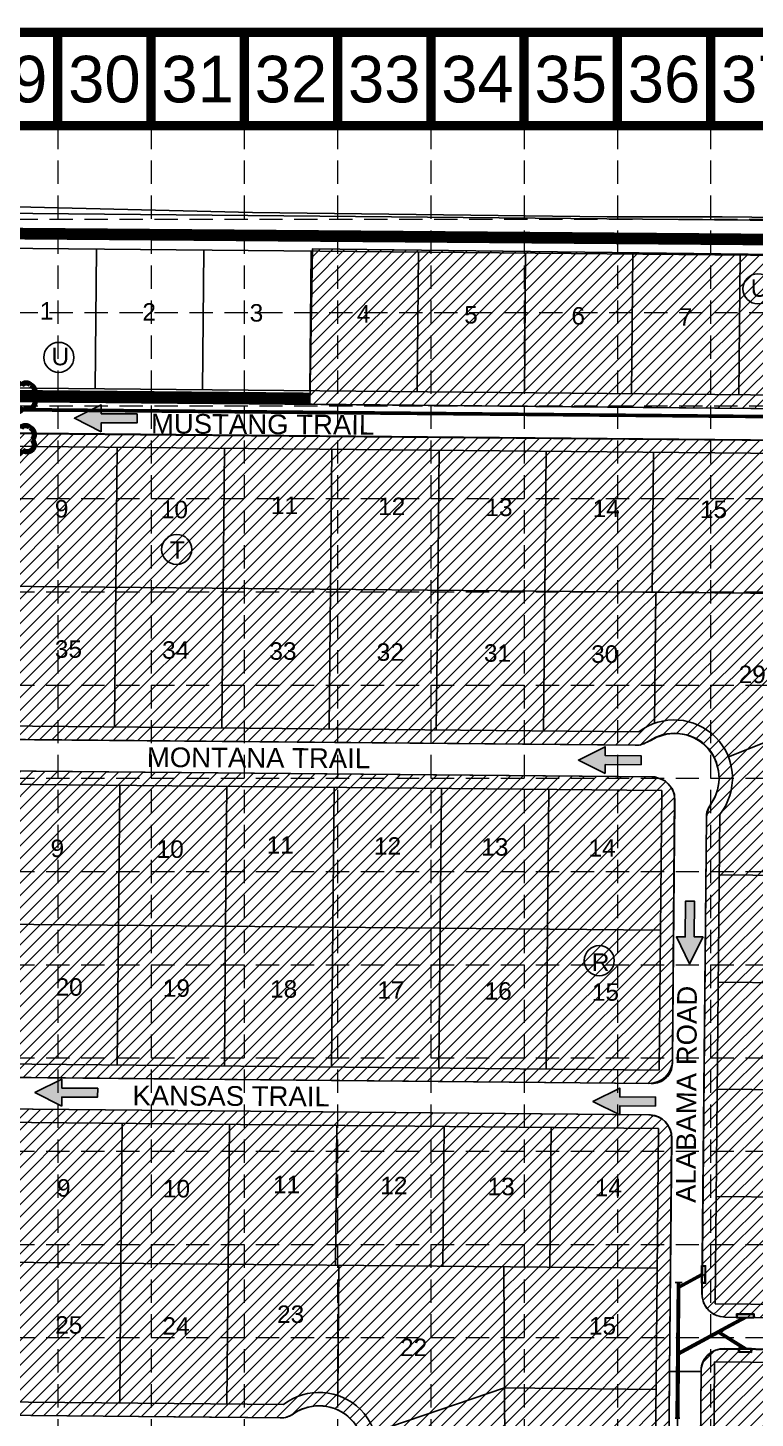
# Model space of a CAD drawing. Header units: feet. Extents: x 715 to 5843, y 11803 to 15011.
# Drawn here: x 3094 to 3718, y 13818 to 15011 of the extents above; entities that cross this region are included whole.
import ezdxf
from ezdxf.enums import TextEntityAlignment as Align

# ---------------------------------------------------------------- set-up
doc = ezdxf.new("R2010")
doc.units = ezdxf.units.FT
doc.header["$LTSCALE"] = 20
doc.header["$MEASUREMENT"] = 0
for name, pattern in [('DASHED', [1.1, 0.85, -0.25]), ('HIDDEN', [0.375, 0.25, -0.125]), ('PHANTOM', [2.5, 1.25, -0.25, 0.25, -0.25, 0.25, -0.25]), ('PROPERTY', [2.6, 2, -0.15, 0.1, -0.1, 0.1, -0.15])]:
    doc.linetypes.add(name, pattern=pattern)
doc.layers.get('0').update_dxf_attribs({"linetype": 'CONTINUOUS'})
for name, color, linetype in [('ARROWS', 252, 'CONTINUOUS'), ('BASE', 7, 'CONTINUOUS'), ('BLOCKNO', 3, 'CONTINUOUS'), ('BOUNDARY', 6, 'PHANTOM'), ('EROSION BLANKET', 84, 'CONTINUOUS'), ('EXCURB', 1, 'CONTINUOUS'), ('EXESMT', 2, 'HIDDEN'), ('FUTLOTNUMBER', 1, 'CONTINUOUS'), ('GRID', 254, 'HIDDEN'), ('LEGEND', 7, 'CONTINUOUS'), ('LIMITS OF DISTURBANCE', 1, 'DASHED'), ('LL', 2, 'PROPERTY'), ('LOTNO', 2, 'CONTINUOUS'), ('PROPCURB', 3, 'CONTINUOUS'), ('PROPROW', 4, 'PHANTOM'), ('ROAD', 2, 'CONTINUOUS'), ('SODDED LOT', 2, 'CONTINUOUS'), ('STNAME', 4, 'CONTINUOUS'), ('STORM', 5, 'CONTINUOUS')]:
    doc.layers.add(name, color=color, linetype=linetype)
doc.styles.get("Standard").update_dxf_attribs({"font": 'ARIAL.TTF'})

# ---------------------------------------------------------------- blocks, each defined once
blk = doc.blocks.new('STA')
blk.add_line((0, -0.49), (0, 0.49))
blk = doc.blocks.new('arrow')
blk.add_lwpolyline([(-67, -25.4), (-59.3, -25.4), (-59.6, -56.1), (-51.9, -56.2), (-51.6, -25.5), (-44, -25.5), (-55.3, -2.4), (-67, -25.4)], close=True)
at = {"color": 254}
for points in [[(-44, -25.5), (-67, -25.4), (-55.3, -2.4), (-67, -25.4)], [(-59.6, -56.1), (-51.9, -56.2), (-59.3, -25.4), (-51.6, -25.5)]]:
    blk.add_solid(points, dxfattribs=at)

msp = doc.modelspace()

# ---------------------------------------------------------------- hatches: boundary and pattern name
at = {"layer": 'SODDED LOT'}
h = msp.add_hatch(dxfattribs=at)
h.set_pattern_fill('ANSI31', color=256, scale=60, style=0)
edge = h.paths.add_edge_path()
edge.add_line((3335.8, 14687.9), (3337.9, 14821.3))
edge.add_line((3337.9, 14821.3), (4108.9, 14812))
edge.add_line((4108.9, 14812), (4106.8, 14620.9))
edge.add_arc((4285.1, 14619), 178.3, 179.3831, 210.8574)
edge.add_line((4132, 14527.5), (3998.1, 14437.5))
edge.add_line((3998.1, 14437.5), (3991.5, 14447.7))
edge.add_arc((4234.2, 14604.8), 289.1, 175.8488, 212.9153, ccw=False)
edge.add_line((3945.9, 14625.7), (3953.1, 14638.3))
edge.add_arc((3919.9, 14657.3), 38.3, 330.2456, 498.5829)
edge.add_line((3891.2, 14682.6), (3337.6, 14688))
edge.add_line((3337.6, 14688), (3335.8, 14687.9))
h = msp.add_hatch(dxfattribs=at)
h.set_pattern_fill('ANSI31', color=256, scale=60, style=0)
edge = h.paths.add_edge_path()
edge.add_line((3672.1, 13922.5), (3675.8, 14334.5))
edge.add_line((3675.8, 14334.5), (3677.6, 14341.1))
edge.add_line((3677.6, 14341.1), (3680.5, 14346.2))
edge.add_arc((3647.5, 14367.4), 39.2, 327.2409, 411.1692)
edge.add_arc((3649, 14365.9), 39.5, 54.2725, 121.9994)
edge.add_line((3628.1, 14399.4), (3618.7, 14395.5))
edge.add_line((3618.7, 14395.5), (2347.8, 14407.2))
edge.add_arc((2348.6, 14427.1), 20, 183.5482, 267.5062, ccw=False)
edge.add_line((2328.7, 14425.9), (2323.5, 14651.7))
edge.add_arc((2342.3, 14651), 18.8, 93.9173, 177.8794, ccw=False)
edge.add_line((2341, 14669.8), (3220.9, 14661.4))
edge.add_line((3220.9, 14661.4), (3901, 14655.5))
edge.add_arc((3899, 14636), 19.6, 2.6768, 84.3639, ccw=False)
edge.add_line((3918.6, 14636.9), (3918.6, 14610.3))
edge.add_arc((4253.7, 14609.5), 335.1, 179.87, 224.4724)
edge.add_arc((3997.3, 14362.4), 21.2, -29.8356, 35.5626, ccw=False)
edge.add_arc((4232.9, 14200.7), 264.7, 145.1491, 179.2381)
edge.add_arc((4826, 14252.8), 859.1, 183.2476, 201.7324)
edge.add_arc((4009.6, 13929.1), 19.2, -74.5963, 16.9561, ccw=False)
edge.add_arc((3927.8, 14305.9), 404.7, 273.2111, 282.3983, ccw=False)
edge.add_line((3950.4, 13901.8), (3691.6, 13904.7))
edge.add_arc((3691.8, 13924.6), 19.9, 188.3, 269.3744, ccw=False)
edge.add_line((3672.1, 13921.7), (3672.1, 13922.2))
edge.add_line((3672.1, 13922.2), (3672.1, 13922.5))
h = msp.add_hatch(dxfattribs=at)
h.set_pattern_fill('ANSI31', color=256, scale=60, style=0)
edge = h.paths.add_edge_path()
edge.add_line((3646.7, 14131.4), (3646.7, 14122.3))
edge.add_arc((3629.5, 14122.3), 17.2, -93.1521, 0, ccw=False)
edge.add_line((3628.6, 14105.2), (2348.8, 14117.1))
edge.add_arc((2349, 14135.4), 18.2, 176.8624, 269.4644, ccw=False)
edge.add_line((2330.8, 14136.4), (2329.5, 14361.8))
edge.add_arc((2348, 14361.9), 18.5, 79.6783, 180.34, ccw=False)
edge.add_line((2351.3, 14380.1), (3631.7, 14368.1))
edge.add_line((3631.7, 14368.1), (3640.5, 14364.8))
edge.add_line((3640.5, 14364.8), (3646.4, 14358.3))
edge.add_line((3646.4, 14358.3), (3648.6, 14353))
edge.add_line((3648.6, 14353), (3646.9, 14133.2))
edge.add_line((3646.9, 14133.2), (3646.7, 14131.4))
h = msp.add_hatch(dxfattribs=at)
h.set_pattern_fill('ANSI31', color=256, scale=60, style=0)
edge = h.paths.add_edge_path()
edge.add_line((2348.9, 14089.9), (3628, 14078.1))
edge.add_arc((3626.7, 14058.7), 19.4, 3.6114, 86.0672, ccw=False)
edge.add_line((3646, 14060), (3641.5, 13545.1))
edge.add_arc((3621.7, 13545.3), 19.7, 273.7239, 359.4937, ccw=False)
edge.add_line((3623, 13525.6), (3392.9, 13527.8))
edge.add_arc((3393, 13547.8), 20, 183.0831, 269.4537, ccw=False)
edge.add_line((3373.1, 13546.8), (3371.6, 13757.6))
edge.add_line((3371.6, 13757.6), (3373.1, 13764.2))
edge.add_line((3373.1, 13764.2), (3377.8, 13772.1))
edge.add_arc((3343.5, 13789.8), 38.7, 332.7867, 482.3077)
edge.add_arc((3309.6, 13838.6), 20.9, 280.6255, 309.2833, ccw=False)
edge.add_line((3313.4, 13818.1), (2352.1, 13827.1))
edge.add_arc((2353, 13847.2), 20.1, 183.6401, 267.3303, ccw=False)
edge.add_line((2333, 13845.9), (2331.4, 14072.1))
edge.add_arc((2351.5, 14069.9), 20.2, 104.2491, 173.7149, ccw=False)
edge.add_line((2346.6, 14089.5), (2348.2, 14089.8))
edge.add_line((2348.2, 14089.8), (2348.9, 14089.9))
h = msp.add_hatch(dxfattribs=at)
h.set_pattern_fill('ANSI31', color=256, scale=60, style=0)
edge = h.paths.add_edge_path()
edge.add_line((3783.3, 13116.1), (3763.7, 13276.3))
edge.add_line((3763.7, 13276.3), (3819.3, 13284.2))
edge.add_line((3819.3, 13284.2), (3818.6, 13392.7))
edge.add_line((3818.6, 13392.7), (3666.9, 13395.3))
edge.add_line((3666.9, 13395.3), (3668.8, 13479))
edge.add_arc((3687.9, 13478.6), 19, 96.7796, 178.6569, ccw=False)
edge.add_line((3685.6, 13497.5), (3849.9, 13495.8))
edge.add_arc((3849.7, 13477.2), 18.6, 9.1419, 89.4124, ccw=False)
edge.add_arc((3906.3, 13484), 38.5, 185.7564, 442.5349)
edge.add_line((3911.4, 13522.2), (3688.8, 13524.2))
edge.add_arc((3688.9, 13544.8), 20.6, 181.9693, 269.4817, ccw=False)
edge.add_line((3668.4, 13544.1), (3671.3, 13859))
edge.add_arc((3689.6, 13858.9), 18.2, 85.7814, 179.4563, ccw=False)
edge.add_line((3690.9, 13877.1), (3938.9, 13874.6))
edge.add_arc((3942.3, 14220.9), 346.3, 269.4358, 284.9172)
edge.add_arc((4036.7, 13866.7), 20.2, 39.393, 104.9172, ccw=False)
edge.add_line((4052.3, 13879.6), (4074.9, 13835.4))
edge.add_arc((4741.1, 14176.6), 748.4, 207.12, 225.3508)
edge.add_arc((3989.9, 13416.2), 320.4, -0.5624, 45.3508, ccw=False)
edge.add_arc((5345, 13402.9), 1034.7, 179.4376, 188.119)
edge.add_arc((4291, 13252.6), 29.9, -51.7347, 8.119, ccw=False)
edge.add_line((4309.5, 13229.1), (4206.1, 13205.6))
edge.add_line((4206.1, 13205.6), (4158.5, 13192.7))
edge.add_line((4158.5, 13192.7), (4157.3, 13195.6))
edge.add_line((4157.3, 13195.6), (4157.4, 13196.9))
edge.add_line((4157.4, 13196.9), (4146.9, 13356.9))
edge.add_line((4146.9, 13356.9), (4013.4, 13321.6))
edge.add_line((4013.4, 13321.6), (3937.8, 13306.2))
edge.add_line((3937.8, 13306.2), (3846.7, 13289.6))
edge.add_line((3846.7, 13289.6), (3875.4, 13128))
edge.add_line((3875.4, 13128), (3799.2, 13117.5))
edge.add_line((3799.2, 13117.5), (3783.3, 13116.1))

# ---------------------------------------------------------------- linework, layer by layer
at = {"layer": 'BASE', "const_width": 8}
for points in [[(719.5, 11807), (5839.5, 11807), (5839.5, 15007), (719.5, 15007)], [(799.3, 11887), (5759.7, 11886.8), (5759.6, 14927), (800.3, 14927.1)]]:
    msp.add_lwpolyline(points, close=True, dxfattribs=at)
for points in [[(3119.5, 14927), (3119.5, 15007)], [(3199.5, 14927), (3199.5, 15007)], [(3279.5, 14927), (3279.5, 15007)], [(3359.5, 14927), (3359.5, 15007)], [(3439.5, 14927), (3439.5, 15007)], [(3519.5, 14927), (3519.5, 15007)], [(3599.5, 14927), (3599.5, 15007)], [(3679.5, 14927), (3679.5, 15007)]]:
    msp.add_lwpolyline(points, dxfattribs=at)
at = {"layer": 'BOUNDARY', "color": 7, "linetype": 'Continuous'}
msp.add_line((2159.4, 14860.4), (4109.2, 14842.2), dxfattribs=at)
at = {"layer": 'EROSION BLANKET', "const_width": 10}
msp.add_lwpolyline([(3056.2, 14822.9), (3054.4, 14811.6), (3053.4, 14709.9, 0.393818), (3068.1, 14695.4), (3335.8, 14693)], format="xyb", dxfattribs=at)
at = {"layer": 'EXCURB', "color": 7}
for p, q in [((3641.4, 13545), (3644.3, 13858)), ((3671.3, 13857.8), (3668.4, 13544.8)), ((2352.8, 13827.1), (3310.2, 13818.1))]:
    msp.add_line(p, q, dxfattribs=at)
for centre, radius, start, end in [((3310.4, 13838.1), 20, 269.4664, 304.6441), ((3343.6, 13790), 38.5, 325.1269, 124.6441)]:
    msp.add_arc(centre, radius, start, end, dxfattribs=at)
at = {"layer": 'EXESMT', "color": 7}
for p, q in [((3672.1, 13940.5), (3672.1, 13940.5)), ((3705.1, 13903.9), (3705.1, 13903.9))]:
    msp.add_line(p, q, dxfattribs=at)
at = {"layer": 'GRID', "color": 252, "linetype": 'HIDDEN', "lineweight": 0, "ltscale": 4}
for p, q in [((3119.5, 14927), (3119.5, 12126.7)), ((3199.5, 14927), (3199.5, 12126.7)), ((3279.5, 14927), (3279.5, 12126.7)), ((3359.5, 14927), (3359.5, 12126.7)), ((3439.5, 14927), (3439.5, 12126.7)), ((3519.5, 14927), (3519.5, 12126.7)), ((3599.5, 14927), (3599.5, 12126.7)), ((3679.5, 14927), (3679.5, 12126.7)), ((802.4, 14846.7), (5762.4, 14846.7)), ((802.4, 14766.7), (5762.4, 14766.7)), ((802.4, 14686.7), (5762.4, 14686.7)), ((799.5, 14607), (5759.5, 14607)), ((799.5, 14527), (5759.5, 14527)), ((799.5, 14447), (5759.5, 14447)), ((799.5, 14367), (5759.5, 14367)), ((799.5, 14287), (5759.5, 14287)), ((799.5, 14207), (5759.5, 14207)), ((799.5, 14127), (5759.5, 14127)), ((799.5, 14047), (5759.5, 14047)), ((799.5, 13967), (5759.5, 13967)), ((799.5, 13887), (5759.5, 13887))]:
    msp.add_line(p, q, dxfattribs=at)
at = {"layer": 'LEGEND', "color": 170, "ltscale": 100, "const_width": 4.65}
for points in [[(3074.8, 14703.2, 0.520567), (3074.8, 14703.2, 0.765195), (3064.2, 14697.9, 0.417879), (3064.2, 14688.3, 0.6649), (3076.2, 14686.5, 0.744833), (3089.8, 14685.4, 0.975642), (3098.2, 14694.1, 0.520567), (3096.1, 14704.6, 0.520567), (3088.4, 14703.9, 0.540264), (3074.8, 14703.2)], [(3074.2, 14666.6, 0.520567), (3074.2, 14666.6, 0.765195), (3063.7, 14661.3, 0.417879), (3063.6, 14651.8, 0.6649), (3075.6, 14649.9, 0.744833), (3089.2, 14648.8, 0.975642), (3097.6, 14657.5, 0.520567), (3095.5, 14668, 0.520567), (3087.8, 14667.3, 0.540264), (3074.2, 14666.6)]]:
    msp.add_lwpolyline(points, format="xyb", close=True, dxfattribs=at)
at = {"layer": 'LIMITS OF DISTURBANCE', "ltscale": 6, "const_width": 10}
msp.add_lwpolyline([(2147.1, 14841.8), (4325.8, 14824.6), (4322.5, 14276, 0.228823), (4530.4, 13839, -0.181001), (4660.5, 13495.5), (4695.2, 12495.4, -0.27885), (4681.9, 12465.4), (4515.1, 12446.5, 0.033187), (4191.3, 12362.9, -0.030388), (3906.8, 12323), (2834.2, 12313.7), (2788.1, 12341.4), (2766.9, 12383.1), (2741.2, 12424.4), (2621.6, 12595.7), (2453.2, 12924.8), (2440.4, 13153.4), (2304.9, 13448.8), (2166.2, 13622.5), (2152.1, 14841)], format="xyb", close=True, dxfattribs=at)
at = {"layer": 'LL', "color": 7, "linetype": 'Continuous'}
for p, q in [((3151.7, 14701.1), (3152.8, 14821.1)), ((3243.7, 14700.3), (3244.8, 14820.3)), ((3335.7, 14699.4), (3336.8, 14819.4)), ((3427.7, 14698.6), (3428.8, 14818.6)), ((3519.7, 14697.7), (3520.8, 14817.7)), ((3611.7, 14696.9), (3612.8, 14816.9)), ((3703.7, 14696), (3704.8, 14816)), ((3169.4, 14531), (3170.5, 14651)), ((3261.4, 14530.1), (3262.5, 14650.1)), ((3353.4, 14529.3), (3354.5, 14649.3)), ((3445.4, 14528.4), (3446.5, 14648.4)), ((3537.4, 14527.5), (3538.5, 14647.5)), ((3629.4, 14526.7), (3630.5, 14646.7)), ((2337.5, 14538.7), (3918, 14524)), ((3168.3, 14411), (3169.4, 14531)), ((3260.3, 14410.1), (3261.4, 14530.1)), ((3352.2, 14409.3), (3353.4, 14529.3)), ((3444.2, 14408.4), (3445.4, 14528.4)), ((3536.2, 14407.6), (3537.4, 14527.5)), ((3631.3, 14414.2), (3632.4, 14526.7)), ((3814.4, 14433), (3694.7, 14385.5)), ((3171.5, 14240.9), (3172.6, 14360.9)), ((3263.5, 14240.1), (3264.6, 14360.1)), ((3355.5, 14239.2), (3356.6, 14359.2)), ((3447.5, 14238.4), (3448.6, 14358.4)), ((3539.5, 14237.5), (3540.6, 14357.5)), ((3830, 14282.8), (3686.8, 14284.1)), ((2341.6, 14248.7), (3636.4, 14236.6)), ((3170.4, 14120.9), (3171.5, 14240.9)), ((3262.4, 14120.1), (3263.5, 14240.1)), ((3354.4, 14119.2), (3355.5, 14239.2)), ((3446.4, 14118.4), (3447.5, 14238.4)), ((3538.4, 14117.5), (3539.5, 14237.5)), ((3822, 14190.9), (3685.9, 14192.1)), ((3831.3, 14098.8), (3685.1, 14100.1)), ((3173.7, 13950.9), (3174.8, 14070.9)), ((3265.7, 13950.1), (3266.8, 14070)), ((3357.7, 13949.2), (3358.8, 14069.2)), ((3449.7, 13948.3), (3450.8, 14068.3)), ((3541.7, 13947.5), (3542.8, 14067.5)), ((3842.3, 14006.7), (3684.2, 14008.1)), ((2343.7, 13958.6), (3633.7, 13946.6)), ((3172.6, 13830.9), (3173.7, 13950.9)), ((3264.6, 13830.1), (3265.7, 13950.1)), ((3359.6, 13837.4), (3360.7, 13949.2)), ((3502.1, 13947.9), (3504.3, 13537.8)), ((3391, 13806), (3502.7, 13843.8)), ((3502.7, 13843.8), (3632.7, 13842.6))]:
    msp.add_line(p, q, dxfattribs=at)
at = {"layer": 'LOTNO', "color": 7}
for centre in [(3720.1, 14787), (3120.4, 14728.2), (3221.5, 14563.4), (3583.9, 14210.5)]:
    msp.add_circle(centre, 12.9, dxfattribs=at)
at = {"layer": 'PROPCURB', "color": 7}
for p, q in [((3068.1, 14690.4), (3884.7, 14682.8)), ((2343.4, 14670.2), (3898.9, 14655.7)), ((2348.5, 14407.1), (3614.8, 14395.3)), ((2349.4, 14380.1), (3629.1, 14368.2)), ((3675.8, 14333.3), (3672, 13924.7)), ((3626.6, 14105.2), (2350.7, 14117.1)), ((2351.6, 14090.1), (3626.4, 14078.2)), ((3691.8, 13904.6), (3924.2, 13902.4)), ((3691.5, 13877.6), (3925, 13875.4)), ((3671.3, 13857.8), (3644.3, 13858))]:
    msp.add_line(p, q, dxfattribs=at)
for points in [[(3648.9, 14348), (3646.8, 14125)], [(3646.2, 14058), (3644.3, 13858)]]:
    msp.add_lwpolyline(points, dxfattribs=at)
for centre, radius, start, end in [((3648.2, 14367.1), 38.5, 324.4203, 124.5124), ((3615, 14415.3), 20, 269.4664, 304.5124), ((3628.9, 14348.2), 20, 359.4664, 89.4664), ((3695.8, 14333.1), 20, 144.4203, 179.4664), ((3626.8, 14125.2), 20, 269.4664, 359.4664), ((3626.2, 14058.2), 20, 359.4664, 89.4664), ((3692, 13924.6), 20, 179.4664, 269.4652), ((3691.3, 13857.6), 20, 89.4652, 179.4664)]:
    msp.add_arc(centre, radius, start, end, dxfattribs=at)
at = {"layer": 'PROPROW', "color": 7, "linetype": 'Continuous'}
for p, q in [((3060.8, 14822), (4108.9, 14812.2)), ((3887.6, 14694.3), (3059.7, 14702)), ((2334.5, 14658.8), (3907.3, 14644.1)), ((2340.3, 14418.7), (3617.8, 14406.8)), ((2340.7, 14368.7), (3637.5, 14356.6)), ((3635.2, 14116.6), (3637.5, 14356.6)), ((3687.3, 14336), (3683.4, 13916.1)), ((2342.4, 14128.7), (3635.2, 14116.6)), ((2342.8, 14078.7), (3634.8, 14066.6)), ((3629.8, 13536.6), (3634.8, 14066.6)), ((3683.4, 13916.1), (3927.4, 13913.9)), ((3679.8, 13536.2), (3682.9, 13866.1)), ((3682.9, 13866.1), (3926.9, 13863.9))]:
    msp.add_line(p, q, dxfattribs=at)
msp.add_lwpolyline([(2344.6, 13838.6), (3313.1, 13829.6, -0.880654), (3383.1, 13759.3), (3384.3, 13538.9)], format="xyb", dxfattribs=at)
msp.add_arc((3648.2, 14367.1), 50, 321.4531, 127.4797, dxfattribs=at)
at = {"layer": 'ROAD', "color": 7}
for p, q in [((3137.4, 14835.1), (3083.9, 14836.6)), ((3187.7, 14834.1), (3137.4, 14835.1)), ((3236.6, 14833.7), (3187.7, 14834.1)), ((3287.5, 14832), (3236.6, 14833.7)), ((3337.9, 14831.9), (3287.5, 14832)), ((3388.8, 14831.3), (3337.9, 14831.9)), ((3437.5, 14830.3), (3388.8, 14831.3)), ((3490.1, 14830.6), (3437.5, 14830.3)), ((3539.8, 14829.9), (3490.1, 14830.6)), ((3590.4, 14829.7), (3539.8, 14829.9)), ((3638.5, 14829.4), (3590.4, 14829.7)), ((3688.8, 14829.4), (3638.5, 14829.4)), ((3638.5, 14829.4), (3638.5, 14829.4)), ((3740.5, 14828.9), (3688.8, 14829.4))]:
    msp.add_line(p, q, dxfattribs=at)
msp.add_lwpolyline([(2295.7, 14878.5), (2559.9, 14868), (2767.4, 14864.1), (2982.3, 14859.6), (3084.3, 14857.5), (3286.4, 14852.5), (3590.6, 14848.9), (3689.5, 14848.8), (3740.4, 14848.1), (3895.3, 14849.4), (4056.2, 14847.5), (4273, 14846.5)], dxfattribs=at)
at = {"layer": 'SODDED LOT'}
for points in [[(3335.8, 14687.9), (3337.9, 14821.3), (4108.9, 14812), (4106.8, 14620.9, 0.138202), (4132, 14527.5), (3998.1, 14437.5), (3991.5, 14447.7, -0.163158), (3945.9, 14625.7), (3953.1, 14638.3, 0.903072), (3891.2, 14682.6), (3337.6, 14688)], [(3672.1, 13922.5), (3675.8, 14334.5), (3677.6, 14341.1), (3680.5, 14346.2, 0.383505), (3672.1, 14398, 0.304428), (3628.1, 14399.4), (3618.7, 14395.5), (2347.8, 14407.2, -0.383654), (2328.7, 14425.9), (2323.5, 14651.7, -0.383674), (2341, 14669.8), (3220.9, 14661.4), (3901, 14655.5, -0.372329), (3918.6, 14636.9), (3918.6, 14610.3, 0.197109), (4014.5, 14374.7, -0.293359), (4015.7, 14351.9, 0.149848), (3968.2, 14204.2, 0.08083), (4027.9, 13934.7, -0.422172), (4014.7, 13910.6, -0.040108), (3950.4, 13901.8), (3691.6, 13904.7, -0.369288), (3672.1, 13921.7), (3672.1, 13922.2)], [(3646.7, 14131.4), (3646.7, 14122.3, -0.430421), (3628.6, 14105.2), (2348.8, 14117.1, -0.427578), (2330.8, 14136.4), (2329.5, 14361.8, -0.469827), (2351.3, 14380.1), (3631.7, 14368.1), (3640.5, 14364.8), (3646.4, 14358.3), (3648.6, 14353), (3646.9, 14133.2)], [(2348.9, 14089.9), (3628, 14078.1, -0.376153), (3646, 14060), (3641.5, 13545.1, -0.392751), (3623, 13525.6), (3392.9, 13527.8, -0.39578), (3373.1, 13546.8), (3371.6, 13757.6), (3373.1, 13764.2), (3377.8, 13772.1, 0.764012), (3322.8, 13822.5, -0.125699), (3313.4, 13818.1), (2352.1, 13827.1, -0.382314), (2333, 13845.9), (2331.4, 14072.1, -0.312738), (2346.6, 14089.5), (2348.2, 14089.8)]]:
    msp.add_lwpolyline(points, format="xyb", close=True, dxfattribs=at)
msp.add_lwpolyline([(3911.4, 13522.2), (3688.8, 13524.2, -0.401553), (3668.4, 13544.1), (3671.3, 13859, -0.433126), (3690.9, 13877.1), (3938.9, 13874.6, 0.067653)], format="xyb", dxfattribs=at)
at = {"layer": 'STORM', "color": 5}
msp.add_line((3648.2, 13518), (3651, 13818), dxfattribs=at)
msp.add_lwpolyline([(2308.9, 14404.5), (2308.7, 14426.5), (2304, 14618.2, -0.424253), (2374.6, 14689.9), (3807.6, 14676.5)], format="xyb", dxfattribs=at)
for points in [[(3083.5, 14684.3), (3791.2, 14677.7)], [(3083.5, 14682.3), (3803.3, 14675.6)], [(3671.7, 13948.8), (3671.6, 13941.8)], [(3671.6, 13940.1), (3671.6, 13933.8), (3675.1, 13933.7), (3675.2, 13948.7), (3671.7, 13948.8)], [(3672.1, 13941.2), (3652, 13930.2)], [(3671.6, 13941.8), (3652.9, 13931.5)], [(3671.6, 13940.1), (3652.9, 13929.8)], [(3651.2, 13934.2), (3650.6, 13877)], [(3652, 13934.2), (3651, 13818)], [(3652, 13934.2), (3651, 13818)], [(3652.9, 13929.8), (3652.4, 13877)], [(3652.9, 13934.2), (3652.9, 13931.5)], [(3709.3, 13904.4), (3651.5, 13873)], [(3706.5, 13903.9), (3689.2, 13894.5)], [(3710.2, 13903.9), (3690, 13893)], [(3710.2, 13903.9), (3716.8, 13903.9), (3716.8, 13907.4), (3701.8, 13907.4), (3701.8, 13903.9)], [(3701.8, 13903.9), (3706.5, 13903.9)], [(3689.1, 13894.6), (3651, 13873.9)], [(3686.1, 13890.7), (3652, 13872.1)], [(3709, 13877.4), (3686, 13891.8)], [(3706.5, 13877.9), (3686.1, 13890.7)], [(3690.1, 13892.8), (3687.9, 13891.7)], [(3709.9, 13877.9), (3687.9, 13891.7)], [(3689.1, 13894.6), (3690.1, 13892.8)], [(3650.4, 13877), (3649.8, 13818)], [(3650.4, 13877), (3652.6, 13877)], [(3652.6, 13877), (3652.1, 13817.9)], [(3714.5, 13874.3), (3703.5, 13874.5), (3703.5, 13878), (3706.5, 13877.9)], [(3709.9, 13877.9), (3714.5, 13877.8), (3714.5, 13874.3)], [(3649.8, 13818), (3652.1, 13817.9)]]:
    msp.add_lwpolyline(points, dxfattribs=at)
for points in [[(3672.1, 13934.2), (3672.2, 13948.2), (3674.7, 13948.2), (3674.6, 13934.2)], [(3716.3, 13904.4), (3702.3, 13904.4), (3702.3, 13906.9), (3716.3, 13906.9)], [(3714, 13874.9), (3704, 13875), (3704, 13877.5), (3714, 13877.4)]]:
    msp.add_lwpolyline(points, close=True, dxfattribs=at)

# ---------------------------------------------------------------- block references
at = {"layer": 'ARROWS'}
for p, rotation in [((3131, 14731.2), 90.36742508659253), ((3563.3, 14437.9), 90.36742508659253), ((3606.1, 14205.4), 180), ((3097.2, 14152.6), 90.36742508659253), ((3575.7, 14145), 90.36742508659253)]:
    msp.add_blockref('arrow', p, dxfattribs=dict(at, rotation=rotation))
at = {"layer": 'STORM', "color": 5}
for p, xscale, yscale, zscale, rotation in [((3652, 13934.2), 6, 6, 6, 89.46636957931901), ((3651, 13818), 4, 4, 4, 89.46636957928472)]:
    msp.add_blockref('STA', p, dxfattribs=dict(at, xscale=xscale, yscale=yscale, zscale=zscale, rotation=rotation))

# ---------------------------------------------------------------- texts
at = {"layer": 'BASE'}
for s, p in [('29', (3079.5, 14967)), ('30', (3159.5, 14967)), ('31', (3239.5, 14967)), ('32', (3319.5, 14967)), ('33', (3399.5, 14967)), ('34', (3479.5, 14967)), ('35', (3559.5, 14967)), ('36', (3639.5, 14967)), ('37', (3719.5, 14967))]:
    msp.add_text(s, height=40, dxfattribs=at).set_placement(p, align=Align.MIDDLE_CENTER)
at = {"layer": 'BLOCKNO', "color": 7}
for s, p in [(' U', (3708, 14780.2)), (' U', (3108.3, 14721.4)), (' T', (3209.9, 14555.4)), (' R', (3571.7, 14201.7))]:
    msp.add_text(s, height=15, dxfattribs=at).set_placement(p)
at = {"layer": 'FUTLOTNUMBER', "color": 7}
for s, p in [('9', (3118.8, 14008)), ('10', (3209.7, 14007.3)), ('11', (3304.1, 14010.9)), ('12', (3396.1, 14010)), ('13', (3488.1, 14009.2)), ('14', (3580.1, 14008.3)), ('23', (3307.6, 13899.6)), ('25', (3117.3, 13890.4)), ('24', (3209.3, 13889.5)), ('15', (3575.1, 13889.6)), ('22', (3413.1, 13871.1))]:
    msp.add_text(s, height=15, dxfattribs=at).set_placement(p)
at = {"layer": 'LOTNO', "color": 7}
for s, p in [('1', (3104.1, 14760.6)), ('2', (3192.1, 14759.7)), ('3', (3284.1, 14758.9)), ('4', (3376.1, 14758)), ('5', (3468.1, 14757.2)), ('6', (3560.1, 14756.3)), ('7', (3652.1, 14755.4)), ('9', (3117, 14590.8)), ('10', (3207.9, 14590.1)), ('11', (3302.3, 14593.7)), ('12', (3394.3, 14592.8)), ('13', (3486.3, 14592)), ('14', (3578.3, 14591.1)), ('15', (3670.3, 14590.3)), ('35', (3117, 14470.4)), ('34', (3209, 14469.6)), ('33', (3301, 14468.7)), ('32', (3393, 14467.8)), ('31', (3485, 14467)), ('30', (3577, 14466.1)), ('29', (3703.5, 14448.7)), ('9', (3113.3, 14299.4)), ('10', (3204.3, 14298.7)), ('11', (3298.7, 14302.3)), ('12', (3390.7, 14301.4)), ('13', (3482.7, 14300.6)), ('14', (3574.7, 14299.7)), ('20', (3117.6, 14180.4)), ('19', (3209.6, 14179.5)), ('18', (3301.6, 14178.7)), ('17', (3393.6, 14177.8)), ('16', (3485.6, 14177)), ('15', (3577.6, 14176.1))]:
    msp.add_text(s, height=15, dxfattribs=at).set_placement(p)
at = {"layer": 'STNAME', "color": 7}
for s, rotation, p in [('MUSTANG TRAIL', 359.677, (3199.4, 14662.9)), ('MONTANA TRAIL', 359.677, (3195.9, 14376.7)), ('ALABAMA ROAD', 89.654, (3666.6, 14002.6)), ('KANSAS TRAIL', 359.677, (3183.5, 14086.4))]:
    msp.add_text(s, height=16.9, rotation=rotation, dxfattribs=at).set_placement(p)

doc.saveas('drawing.dxf')
